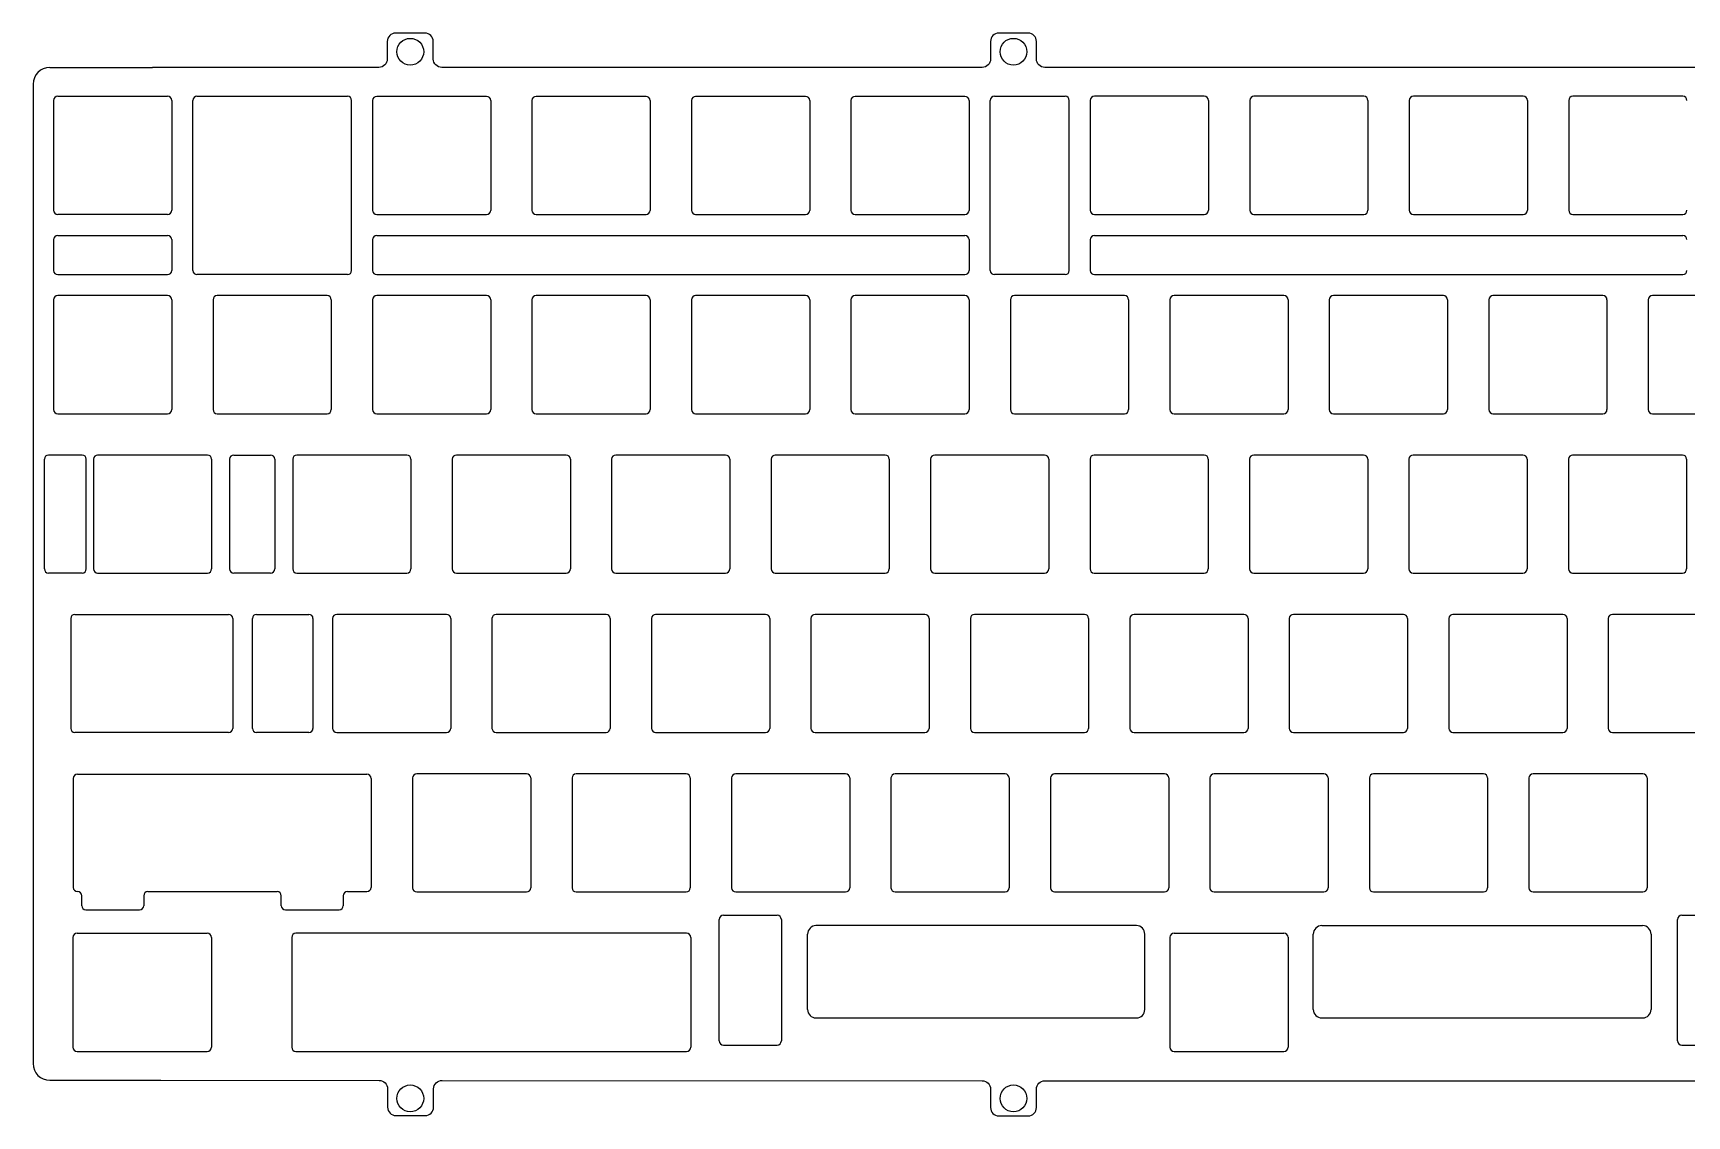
# Model space of a CAD drawing. Header units: millimetres. Extents: x -68 to 279, y 84 to 213.
# Drawn here: x -68.4 to 128.8, y 84 to 213.2 of the extents above; entities that cross this region are included whole.
import ezdxf

# ---------------------------------------------------------------- set-up
doc = ezdxf.new("R2010")
doc.units = ezdxf.units.MM
doc.header["$MEASUREMENT"] = 0
doc.layers.get('0').update_dxf_attribs({"lineweight": 0})

msp = doc.modelspace()

# ---------------------------------------------------------------- linework, layer by layer
at = {"color": 18, "lineweight": 25, "true_color": 0x000000}
for p, q in [((-68.44, 207.09), (-68.44, 90.23)), ((-65.49, 205.64), (-52.39, 205.64)), ((-48.89, 205.64), (-30.95, 205.64)), ((-14.35, 205.63), (-27.45, 205.63)), ((4.67, 205.63), (-8.43, 205.63)), ((23.69, 205.63), (10.59, 205.63)), ((42.71, 205.63), (29.61, 205.63)), ((46.22, 205.64), (54.66, 205.64)), ((71.26, 205.64), (58.16, 205.64)), ((90.28, 205.64), (77.18, 205.64)), ((109.3, 205.64), (96.2, 205.64)), ((128.32, 205.64), (115.22, 205.64)), ((-65.99, 205.14), (-65.99, 192.04)), ((-51.89, 205.14), (-51.89, 192.04)), ((-49.39, 184.86), (-49.39, 205.14)), ((-30.45, 184.86), (-30.45, 205.14)), ((-27.95, 205.13), (-27.95, 192.03)), ((-13.85, 205.13), (-13.85, 192.03)), ((-8.93, 205.13), (-8.93, 192.03)), ((5.17, 205.13), (5.17, 192.03)), ((10.09, 205.13), (10.09, 192.03)), ((24.19, 205.13), (24.19, 192.03)), ((29.11, 205.13), (29.11, 192.03)), ((43.21, 205.13), (43.21, 192.03)), ((45.72, 184.86), (45.72, 205.14)), ((55.16, 184.86), (55.16, 205.14)), ((57.66, 205.14), (57.66, 192.04)), ((71.76, 205.14), (71.76, 192.04)), ((76.68, 205.14), (76.68, 192.04)), ((90.78, 205.14), (90.78, 192.04)), ((95.7, 205.14), (95.7, 192.04)), ((109.8, 205.14), (109.8, 192.04)), ((114.72, 205.14), (114.72, 192.04)), ((-52.39, 191.54), (-65.49, 191.54)), ((-27.45, 191.53), (-14.35, 191.53)), ((-8.43, 191.53), (4.67, 191.53)), ((10.59, 191.53), (23.69, 191.53)), ((29.61, 191.53), (42.71, 191.53)), ((58.16, 191.54), (71.26, 191.54)), ((77.18, 191.54), (90.28, 191.54)), ((96.2, 191.54), (109.3, 191.54)), ((115.22, 191.54), (128.32, 191.54)), ((-65.99, 188.54), (-65.99, 184.86)), ((-65.49, 189.04), (-52.39, 189.04)), ((-51.89, 188.54), (-51.89, 184.86)), ((-27.95, 188.54), (-27.95, 184.86)), ((-27.45, 189.04), (42.71, 189.04)), ((43.21, 188.54), (43.21, 184.86)), ((57.66, 188.54), (57.66, 184.86)), ((58.16, 189.04), (128.32, 189.04)), ((-65.49, 184.36), (-52.39, 184.36)), ((-30.95, 184.36), (-48.89, 184.36)), ((-27.45, 184.36), (42.71, 184.36)), ((54.66, 184.36), (46.22, 184.36)), ((58.16, 184.36), (128.32, 184.36)), ((-52.39, 181.86), (-65.49, 181.86)), ((-33.37, 181.86), (-46.47, 181.86)), ((-14.35, 181.86), (-27.45, 181.86)), ((4.67, 181.86), (-8.43, 181.86)), ((23.69, 181.86), (10.59, 181.86)), ((42.71, 181.86), (29.61, 181.86)), ((61.73, 181.86), (48.63, 181.86)), ((80.75, 181.86), (67.65, 181.86)), ((99.77, 181.86), (86.67, 181.86)), ((118.79, 181.86), (105.69, 181.86)), ((137.81, 181.86), (124.71, 181.86)), ((-65.99, 181.36), (-65.99, 168.26)), ((-51.89, 181.36), (-51.89, 168.26)), ((-46.97, 181.36), (-46.97, 168.26)), ((-32.87, 181.36), (-32.87, 168.26)), ((-27.95, 181.36), (-27.95, 168.26)), ((-13.85, 181.36), (-13.85, 168.26)), ((-8.93, 181.36), (-8.93, 168.26)), ((5.17, 181.36), (5.17, 168.26)), ((10.09, 181.36), (10.09, 168.26)), ((24.19, 181.36), (24.19, 168.26)), ((29.11, 181.36), (29.11, 168.26)), ((43.21, 181.36), (43.21, 168.26)), ((48.13, 181.36), (48.13, 168.26)), ((62.23, 181.36), (62.23, 168.26)), ((67.15, 181.36), (67.15, 168.26)), ((81.25, 181.36), (81.25, 168.26)), ((86.17, 181.36), (86.17, 168.26)), ((100.27, 181.36), (100.27, 168.26)), ((105.19, 181.36), (105.19, 168.26)), ((119.29, 181.36), (119.29, 168.26)), ((124.21, 181.36), (124.21, 168.26)), ((-65.49, 167.76), (-52.39, 167.76)), ((-46.47, 167.76), (-33.37, 167.76)), ((-27.45, 167.76), (-14.35, 167.76)), ((-8.43, 167.76), (4.67, 167.76)), ((10.59, 167.76), (23.69, 167.76)), ((29.61, 167.76), (42.71, 167.76)), ((48.63, 167.76), (61.73, 167.76)), ((67.65, 167.76), (80.75, 167.76)), ((86.67, 167.76), (99.77, 167.76)), ((105.69, 167.76), (118.79, 167.76)), ((124.71, 167.76), (137.81, 167.76)), ((-67.09, 149.24), (-67.09, 162.34)), ((-62.59, 162.84), (-66.59, 162.84)), ((-62.09, 149.24), (-62.09, 162.34)), ((-61.24, 162.34), (-61.24, 149.24)), ((-47.64, 162.84), (-60.74, 162.84)), ((-47.14, 162.34), (-47.14, 149.24)), ((-45.01, 162.34), (-45.01, 149.24)), ((-44.51, 162.84), (-40.1, 162.84)), ((-39.6, 162.34), (-39.6, 149.24)), ((-37.47, 162.34), (-37.47, 149.24)), ((-23.87, 162.84), (-36.97, 162.84)), ((-23.37, 162.34), (-23.37, 149.24)), ((-18.45, 162.34), (-18.45, 149.24)), ((-4.85, 162.84), (-17.95, 162.84)), ((-4.35, 162.34), (-4.35, 149.24)), ((0.57, 162.34), (0.57, 149.24)), ((14.17, 162.84), (1.07, 162.84)), ((14.67, 162.34), (14.67, 149.24)), ((19.59, 162.34), (19.59, 149.24)), ((33.19, 162.84), (20.09, 162.84)), ((33.69, 162.34), (33.69, 149.24)), ((38.61, 162.34), (38.61, 149.24)), ((52.21, 162.84), (39.11, 162.84)), ((52.71, 162.34), (52.71, 149.24)), ((57.63, 162.34), (57.63, 149.24)), ((71.23, 162.84), (58.13, 162.84)), ((71.73, 162.34), (71.73, 149.24)), ((76.65, 162.34), (76.65, 149.24)), ((90.25, 162.84), (77.15, 162.84)), ((90.75, 162.34), (90.75, 149.24)), ((95.67, 162.34), (95.67, 149.24)), ((109.27, 162.84), (96.17, 162.84)), ((109.77, 162.34), (109.77, 149.24)), ((114.69, 162.34), (114.69, 149.24)), ((128.29, 162.84), (115.19, 162.84)), ((128.79, 162.34), (128.79, 149.24)), ((-62.59, 148.74), (-66.59, 148.74)), ((-60.74, 148.74), (-47.64, 148.74)), ((-40.1, 148.74), (-44.51, 148.74)), ((-36.97, 148.74), (-23.87, 148.74)), ((-17.95, 148.74), (-4.85, 148.74)), ((1.07, 148.74), (14.17, 148.74)), ((20.09, 148.74), (33.19, 148.74)), ((39.11, 148.74), (52.21, 148.74)), ((58.13, 148.74), (71.23, 148.74)), ((77.15, 148.74), (90.25, 148.74)), ((96.17, 148.74), (109.27, 148.74)), ((115.19, 148.74), (128.29, 148.74)), ((-63.95, 143.32), (-63.95, 130.22)), ((-63.45, 143.82), (-45.11, 143.82)), ((-44.61, 143.32), (-44.61, 130.22)), ((-42.28, 130.22), (-42.28, 143.32)), ((-41.78, 143.82), (-35.55, 143.82)), ((-35.05, 143.32), (-35.05, 130.22)), ((-32.72, 143.32), (-32.72, 130.22)), ((-19.12, 143.82), (-32.22, 143.82)), ((-18.62, 143.32), (-18.62, 130.22)), ((-13.7, 143.32), (-13.7, 130.22)), ((-0.1, 143.82), (-13.2, 143.82)), ((0.4, 143.32), (0.4, 130.22)), ((5.32, 143.32), (5.32, 130.22)), ((18.92, 143.82), (5.82, 143.82)), ((19.42, 143.32), (19.42, 130.22)), ((24.34, 143.32), (24.34, 130.22)), ((37.94, 143.82), (24.84, 143.82)), ((38.44, 143.32), (38.44, 130.22)), ((43.36, 143.32), (43.36, 130.22)), ((56.96, 143.82), (43.86, 143.82)), ((57.46, 143.32), (57.46, 130.22)), ((62.38, 143.32), (62.38, 130.22)), ((75.98, 143.82), (62.88, 143.82)), ((76.48, 143.32), (76.48, 130.22)), ((81.4, 143.32), (81.4, 130.22)), ((95, 143.82), (81.9, 143.82)), ((95.5, 143.32), (95.5, 130.22)), ((100.42, 143.32), (100.42, 130.22)), ((114.02, 143.82), (100.92, 143.82)), ((114.52, 143.32), (114.52, 130.22)), ((119.44, 143.32), (119.44, 130.22)), ((133.04, 143.82), (119.94, 143.82)), ((-45.11, 129.72), (-63.45, 129.72)), ((-35.55, 129.72), (-41.78, 129.72)), ((-32.22, 129.72), (-19.12, 129.72)), ((-13.2, 129.72), (-0.1, 129.72)), ((5.82, 129.72), (18.92, 129.72)), ((24.84, 129.72), (37.94, 129.72)), ((43.86, 129.72), (56.96, 129.72)), ((62.88, 129.72), (75.98, 129.72)), ((81.9, 129.72), (95, 129.72)), ((100.92, 129.72), (114.02, 129.72)), ((119.94, 129.72), (133.04, 129.72)), ((-63.15, 124.75), (-28.62, 124.75)), ((-23.17, 124.3), (-23.17, 111.2)), ((-9.57, 124.8), (-22.67, 124.8)), ((-9.07, 124.3), (-9.07, 111.2)), ((-4.15, 124.3), (-4.15, 111.2)), ((9.45, 124.8), (-3.65, 124.8)), ((9.95, 124.3), (9.95, 111.2)), ((14.87, 124.3), (14.87, 111.2)), ((28.47, 124.8), (15.37, 124.8)), ((28.97, 124.3), (28.97, 111.2)), ((33.89, 124.3), (33.89, 111.2)), ((47.49, 124.8), (34.39, 124.8)), ((47.99, 124.3), (47.99, 111.2)), ((52.91, 124.3), (52.91, 111.2)), ((66.51, 124.8), (53.41, 124.8)), ((67.01, 124.3), (67.01, 111.2)), ((71.93, 124.3), (71.93, 111.2)), ((85.53, 124.8), (72.43, 124.8)), ((86.03, 124.3), (86.03, 111.2)), ((90.95, 124.3), (90.95, 111.2)), ((104.55, 124.8), (91.45, 124.8)), ((105.05, 124.3), (105.05, 111.2)), ((109.98, 124.3), (109.98, 111.2)), ((123.58, 124.8), (110.48, 124.8)), ((124.08, 124.3), (124.08, 111.2)), ((-63.65, 124.25), (-63.65, 111.25)), ((-28.12, 124.25), (-28.12, 111.25)), ((-63.15, 110.75), (-63.14, 110.75)), ((-54.74, 110.75), (-39.34, 110.75)), ((-30.94, 110.75), (-28.62, 110.75)), ((-22.67, 110.7), (-9.57, 110.7)), ((-3.65, 110.7), (9.45, 110.7)), ((15.37, 110.7), (28.47, 110.7)), ((34.39, 110.7), (47.49, 110.7)), ((53.41, 110.7), (66.51, 110.7)), ((72.43, 110.7), (85.53, 110.7)), ((91.45, 110.7), (104.55, 110.7)), ((110.48, 110.7), (123.58, 110.7)), ((-62.64, 109.06), (-62.64, 110.25)), ((-62.14, 108.56), (-55.74, 108.56)), ((-55.24, 110.25), (-55.24, 109.06)), ((-38.84, 109.06), (-38.84, 110.25)), ((-38.34, 108.56), (-31.94, 108.56)), ((-31.44, 110.25), (-31.44, 109.06)), ((13.41, 92.93), (13.41, 107.43)), ((13.91, 107.93), (20.31, 107.93)), ((20.81, 107.43), (20.81, 92.93)), ((63.16, 106.68), (24.94, 106.68)), ((85.26, 106.68), (123.54, 106.68)), ((127.71, 92.93), (127.71, 107.43)), ((128.21, 107.93), (134.61, 107.93)), ((-63.68, 105.28), (-63.68, 92.18)), ((-63.18, 105.78), (-47.66, 105.78)), ((-47.16, 105.28), (-47.16, 92.18)), ((-37.59, 105.28), (-37.59, 92.18)), ((9.5, 105.78), (-37.09, 105.78)), ((10, 105.28), (10, 92.18)), ((23.94, 96.68), (23.94, 105.68)), ((64.16, 96.68), (64.16, 105.68)), ((67.16, 105.29), (67.16, 92.17)), ((67.66, 105.79), (80.76, 105.79)), ((81.26, 105.29), (81.26, 92.17)), ((84.26, 96.68), (84.26, 105.68)), ((124.54, 105.68), (124.54, 96.68)), ((24.94, 95.68), (63.16, 95.68)), ((85.26, 95.68), (123.54, 95.68)), ((-63.18, 91.68), (-47.66, 91.68)), ((-37.09, 91.68), (9.5, 91.68)), ((13.91, 92.43), (20.31, 92.43)), ((67.66, 91.67), (80.76, 91.67)), ((128.21, 92.43), (134.61, 92.43))]:
    msp.add_line(p, q, dxfattribs=at)
for points in [[(-23.45, 209.36), (-23.45, 209.36)], [(-66.44, 209.09), (-62.41, 209.09), (-54.21, 209.09)]]:
    msp.add_lwpolyline(points, dxfattribs=at)
for centre in [(-23.45, 210.96), (48.5, 210.96), (-23.45, 86.07), (48.5, 86.07)]:
    msp.add_circle(centre, 1.6, dxfattribs=at)
for points, knots in [([(213.92, 209.09), (213.92, 209.09), (151.53, 209.09), (151.53, 209.09), (150.98, 209.09), (150.22, 209.09), (149.85, 209.09), (149.48, 209.09), (149.17, 209.54), (149.17, 210.09), (149.17, 210.09), (149.17, 212.19), (149.17, 212.19), (149.17, 212.74), (148.72, 213.19), (148.17, 213.19), (148.17, 213.19), (144.68, 213.19), (144.68, 213.19), (144.13, 213.19), (143.68, 212.74), (143.68, 212.19), (143.68, 212.19), (143.68, 210.09), (143.68, 210.09), (143.68, 209.54), (143.23, 209.09), (142.68, 209.09), (142.68, 209.09), (52.24, 209.09), (52.24, 209.09), (51.69, 209.09), (51.24, 209.54), (51.24, 210.09), (51.24, 210.09), (51.24, 212.19), (51.24, 212.19), (51.24, 212.74), (50.79, 213.19), (50.24, 213.19), (50.24, 213.19), (46.76, 213.19), (46.76, 213.19), (46.21, 213.19), (45.76, 212.74), (45.76, 212.19), (45.76, 212.19), (45.76, 210.09), (45.76, 210.09), (45.76, 209.54), (45.31, 209.09), (44.76, 209.09), (44.76, 209.09), (-19.7, 209.09), (-19.7, 209.09), (-20.25, 209.09), (-20.7, 209.54), (-20.7, 210.09), (-20.7, 210.09), (-20.7, 212.19), (-20.7, 212.19), (-20.7, 212.74), (-21.15, 213.19), (-21.7, 213.19), (-21.7, 213.19), (-25.19, 213.19), (-25.19, 213.19), (-25.74, 213.19), (-26.19, 212.74), (-26.19, 212.19), (-26.19, 212.19), (-26.19, 210.09), (-26.19, 210.09), (-26.19, 209.54), (-26.64, 209.09), (-27.19, 209.09), (-27.19, 209.09), (-54.21, 209.09), (-54.21, 209.09)], [0, 0, 0, 0, 1, 1, 1, 2, 2, 2, 3, 3, 3, 4, 4, 4, 5, 5, 5, 6, 6, 6, 7, 7, 7, 8, 8, 8, 9, 9, 9, 10, 10, 10, 11, 11, 11, 12, 12, 12, 13, 13, 13, 14, 14, 14, 15, 15, 15, 16, 16, 16, 17, 17, 17, 18, 18, 18, 19, 19, 19, 20, 20, 20, 21, 21, 21, 22, 22, 22, 23, 23, 23, 24, 24, 24, 25, 25, 25, 26, 26, 26, 26]), ([(-32.87, 181.36), (-32.87, 181.64), (-33.09, 181.86), (-33.37, 181.86), (-33.37, 181.86), (-33.37, 181.86), (-33.37, 181.86)], [0, 0, 0, 0, 1, 1, 1, 2, 2, 2, 2]), ([(-66.44, 88.23), (-66.44, 88.23), (-63.41, 88.23), (-63.41, 88.23), (-62.86, 88.23), (-61.96, 88.23), (-61.41, 88.23), (-61.41, 88.23), (-55.21, 88.23), (-55.21, 88.23), (-54.66, 88.23), (-53.76, 88.23), (-53.21, 88.23), (-53.21, 88.23), (-27.15, 88.22), (-27.15, 88.22), (-26.6, 88.22), (-26.15, 87.77), (-26.15, 87.22), (-26.15, 87.22), (-26.15, 85.02), (-26.15, 85.02), (-26.15, 84.47), (-25.7, 84.02), (-25.15, 84.02), (-25.15, 84.02), (-21.66, 84.02), (-21.66, 84.02), (-21.11, 84.02), (-20.66, 84.47), (-20.66, 85.02), (-20.66, 85.02), (-20.66, 87.22), (-20.66, 87.22), (-20.66, 87.77), (-20.21, 88.22), (-19.66, 88.22), (-19.66, 88.22), (44.76, 88.18), (44.76, 88.18), (45.31, 88.17), (45.76, 87.72), (45.76, 87.17), (45.76, 87.17), (45.76, 84.97), (45.76, 84.97), (45.76, 84.42), (46.21, 83.97), (46.76, 83.97), (46.76, 83.97), (50.24, 83.97), (50.24, 83.97), (50.79, 83.97), (51.24, 84.42), (51.24, 84.97), (51.24, 84.97), (51.24, 87.17), (51.24, 87.17), (51.24, 87.72), (51.69, 88.17), (52.24, 88.17), (52.24, 88.17), (142.68, 88.17), (142.68, 88.17), (143.23, 88.17), (143.68, 87.72), (143.68, 87.17), (143.68, 87.17), (143.68, 84.97), (143.68, 84.97), (143.68, 84.42), (144.13, 83.97), (144.68, 83.97), (144.68, 83.97), (148.17, 83.97), (148.17, 83.97), (148.72, 83.97), (149.17, 84.42), (149.17, 84.97), (149.17, 84.97), (149.17, 87.17), (149.17, 87.17), (149.17, 87.72), (149.62, 88.17), (150.17, 88.17), (150.17, 88.17), (250.31, 88.17), (250.31, 88.17), (250.86, 88.17), (251.31, 87.72), (251.31, 87.17), (251.31, 87.17), (251.31, 84.97), (251.31, 84.97), (251.31, 84.42), (251.76, 83.97), (252.31, 83.97), (252.31, 83.97), (255.8, 83.97), (255.8, 83.97), (256.35, 83.97), (256.8, 84.42), (256.8, 84.97), (256.8, 84.97), (256.8, 87.17), (256.8, 87.17), (256.8, 87.72), (257.25, 88.18), (257.8, 88.18), (257.8, 88.18), (272.66, 88.23), (272.66, 88.23)], [0, 0, 0, 0, 1, 1, 1, 2, 2, 2, 3, 3, 3, 4, 4, 4, 5, 5, 5, 6, 6, 6, 7, 7, 7, 8, 8, 8, 9, 9, 9, 10, 10, 10, 11, 11, 11, 12, 12, 12, 13, 13, 13, 14, 14, 14, 15, 15, 15, 16, 16, 16, 17, 17, 17, 18, 18, 18, 19, 19, 19, 20, 20, 20, 21, 21, 21, 22, 22, 22, 23, 23, 23, 24, 24, 24, 25, 25, 25, 26, 26, 26, 27, 27, 27, 28, 28, 28, 29, 29, 29, 30, 30, 30, 31, 31, 31, 32, 32, 32, 33, 33, 33, 34, 34, 34, 35, 35, 35, 36, 36, 36, 37, 37, 37, 37])]:
    msp.add_open_spline(points, degree=3, knots=knots, dxfattribs=at)
for points in [[(-66.44, 209.09), (-67.54, 209.09), (-68.44, 208.19), (-68.44, 207.09)], [(-65.49, 205.64), (-65.76, 205.64), (-65.99, 205.42), (-65.99, 205.14)], [(-51.89, 205.14), (-51.89, 205.42), (-52.11, 205.64), (-52.39, 205.64)], [(-48.89, 205.64), (-49.16, 205.64), (-49.39, 205.41), (-49.39, 205.14)], [(-30.45, 205.14), (-30.45, 205.41), (-30.67, 205.64), (-30.95, 205.64)], [(-27.45, 205.63), (-27.72, 205.63), (-27.95, 205.41), (-27.95, 205.13)], [(-13.85, 205.13), (-13.85, 205.41), (-14.07, 205.63), (-14.35, 205.63)], [(-8.43, 205.63), (-8.7, 205.63), (-8.93, 205.41), (-8.93, 205.13)], [(5.17, 205.13), (5.17, 205.41), (4.95, 205.63), (4.67, 205.63)], [(10.59, 205.63), (10.32, 205.63), (10.09, 205.41), (10.09, 205.13)], [(24.19, 205.13), (24.19, 205.41), (23.97, 205.63), (23.69, 205.63)], [(29.61, 205.63), (29.34, 205.63), (29.11, 205.41), (29.11, 205.13)], [(43.21, 205.13), (43.21, 205.41), (42.99, 205.63), (42.71, 205.63)], [(46.22, 205.64), (45.94, 205.64), (45.72, 205.41), (45.72, 205.14)], [(55.16, 205.14), (55.16, 205.41), (54.93, 205.64), (54.66, 205.64)], [(58.16, 205.64), (57.89, 205.64), (57.66, 205.42), (57.66, 205.14)], [(71.76, 205.14), (71.76, 205.42), (71.54, 205.64), (71.26, 205.64)], [(77.18, 205.64), (76.91, 205.64), (76.68, 205.42), (76.68, 205.14)], [(90.78, 205.14), (90.78, 205.42), (90.56, 205.64), (90.28, 205.64)], [(96.2, 205.64), (95.93, 205.64), (95.7, 205.42), (95.7, 205.14)], [(109.8, 205.14), (109.8, 205.42), (109.58, 205.64), (109.3, 205.64)], [(115.22, 205.64), (114.95, 205.64), (114.72, 205.42), (114.72, 205.14)], [(128.82, 205.14), (128.82, 205.42), (128.6, 205.64), (128.32, 205.64)], [(-65.99, 192.04), (-65.99, 191.76), (-65.76, 191.54), (-65.49, 191.54)], [(-52.39, 191.54), (-52.11, 191.54), (-51.89, 191.76), (-51.89, 192.04)], [(-27.95, 192.03), (-27.95, 191.76), (-27.72, 191.53), (-27.45, 191.53)], [(-14.35, 191.53), (-14.07, 191.53), (-13.85, 191.76), (-13.85, 192.03)], [(-8.93, 192.03), (-8.93, 191.76), (-8.7, 191.53), (-8.43, 191.53)], [(4.67, 191.53), (4.95, 191.53), (5.17, 191.76), (5.17, 192.03)], [(10.09, 192.03), (10.09, 191.76), (10.32, 191.53), (10.59, 191.53)], [(23.69, 191.53), (23.97, 191.53), (24.19, 191.76), (24.19, 192.03)], [(29.11, 192.03), (29.11, 191.76), (29.34, 191.53), (29.61, 191.53)], [(42.71, 191.53), (42.99, 191.53), (43.21, 191.76), (43.21, 192.03)], [(57.66, 192.04), (57.66, 191.76), (57.89, 191.54), (58.16, 191.54)], [(71.26, 191.54), (71.54, 191.54), (71.76, 191.76), (71.76, 192.04)], [(76.68, 192.04), (76.68, 191.76), (76.91, 191.54), (77.18, 191.54)], [(90.28, 191.54), (90.56, 191.54), (90.78, 191.76), (90.78, 192.04)], [(95.7, 192.04), (95.7, 191.76), (95.93, 191.54), (96.2, 191.54)], [(109.3, 191.54), (109.58, 191.54), (109.8, 191.76), (109.8, 192.04)], [(114.72, 192.04), (114.72, 191.76), (114.95, 191.54), (115.22, 191.54)], [(128.32, 191.54), (128.6, 191.54), (128.82, 191.76), (128.82, 192.04)], [(-65.49, 189.04), (-65.76, 189.04), (-65.99, 188.81), (-65.99, 188.54)], [(-51.89, 188.54), (-51.89, 188.81), (-52.11, 189.04), (-52.39, 189.04)], [(-27.45, 189.04), (-27.72, 189.04), (-27.95, 188.81), (-27.95, 188.54)], [(43.21, 188.54), (43.21, 188.81), (42.99, 189.04), (42.71, 189.04)], [(58.16, 189.04), (57.89, 189.04), (57.66, 188.81), (57.66, 188.54)], [(128.82, 188.54), (128.82, 188.81), (128.6, 189.04), (128.32, 189.04)], [(-65.99, 184.86), (-65.99, 184.59), (-65.76, 184.36), (-65.49, 184.36)], [(-52.39, 184.36), (-52.11, 184.36), (-51.89, 184.59), (-51.89, 184.86)], [(-49.39, 184.86), (-49.39, 184.59), (-49.16, 184.36), (-48.89, 184.36)], [(-30.95, 184.36), (-30.67, 184.36), (-30.45, 184.59), (-30.45, 184.86)], [(-27.95, 184.86), (-27.95, 184.59), (-27.72, 184.36), (-27.45, 184.36)], [(42.71, 184.36), (42.99, 184.36), (43.21, 184.59), (43.21, 184.86)], [(45.72, 184.86), (45.72, 184.59), (45.94, 184.36), (46.22, 184.36)], [(54.66, 184.36), (54.93, 184.36), (55.16, 184.59), (55.16, 184.86)], [(57.66, 184.86), (57.66, 184.59), (57.89, 184.36), (58.16, 184.36)], [(128.32, 184.36), (128.6, 184.36), (128.82, 184.59), (128.82, 184.86)], [(-65.49, 181.86), (-65.76, 181.86), (-65.99, 181.64), (-65.99, 181.36)], [(-51.89, 181.36), (-51.89, 181.64), (-52.11, 181.86), (-52.39, 181.86)], [(-46.47, 181.86), (-46.74, 181.86), (-46.97, 181.64), (-46.97, 181.36)], [(-27.45, 181.86), (-27.72, 181.86), (-27.95, 181.64), (-27.95, 181.36)], [(-13.85, 181.36), (-13.85, 181.64), (-14.07, 181.86), (-14.35, 181.86)], [(-8.43, 181.86), (-8.7, 181.86), (-8.93, 181.64), (-8.93, 181.36)], [(5.17, 181.36), (5.17, 181.64), (4.95, 181.86), (4.67, 181.86)], [(10.59, 181.86), (10.32, 181.86), (10.09, 181.64), (10.09, 181.36)], [(24.19, 181.36), (24.19, 181.64), (23.97, 181.86), (23.69, 181.86)], [(29.61, 181.86), (29.34, 181.86), (29.11, 181.64), (29.11, 181.36)], [(43.21, 181.36), (43.21, 181.64), (42.99, 181.86), (42.71, 181.86)], [(48.63, 181.86), (48.36, 181.86), (48.13, 181.64), (48.13, 181.36)], [(62.23, 181.36), (62.23, 181.64), (62.01, 181.86), (61.73, 181.86)], [(67.65, 181.86), (67.38, 181.86), (67.15, 181.64), (67.15, 181.36)], [(81.25, 181.36), (81.25, 181.64), (81.03, 181.86), (80.75, 181.86)], [(86.67, 181.86), (86.4, 181.86), (86.17, 181.64), (86.17, 181.36)], [(100.27, 181.36), (100.27, 181.64), (100.05, 181.86), (99.77, 181.86)], [(105.69, 181.86), (105.42, 181.86), (105.19, 181.64), (105.19, 181.36)], [(119.29, 181.36), (119.29, 181.64), (119.07, 181.86), (118.79, 181.86)], [(124.71, 181.86), (124.44, 181.86), (124.21, 181.64), (124.21, 181.36)], [(-65.99, 168.26), (-65.99, 167.99), (-65.76, 167.76), (-65.49, 167.76)], [(-52.39, 167.76), (-52.11, 167.76), (-51.89, 167.99), (-51.89, 168.26)], [(-46.97, 168.26), (-46.97, 167.99), (-46.74, 167.76), (-46.47, 167.76)], [(-33.37, 167.76), (-33.09, 167.76), (-32.87, 167.99), (-32.87, 168.26)], [(-27.95, 168.26), (-27.95, 167.99), (-27.72, 167.76), (-27.45, 167.76)], [(-14.35, 167.76), (-14.07, 167.76), (-13.85, 167.99), (-13.85, 168.26)], [(-8.93, 168.26), (-8.93, 167.99), (-8.7, 167.76), (-8.43, 167.76)], [(4.67, 167.76), (4.95, 167.76), (5.17, 167.99), (5.17, 168.26)], [(10.09, 168.26), (10.09, 167.99), (10.32, 167.76), (10.59, 167.76)], [(23.69, 167.76), (23.97, 167.76), (24.19, 167.99), (24.19, 168.26)], [(29.11, 168.26), (29.11, 167.99), (29.34, 167.76), (29.61, 167.76)], [(42.71, 167.76), (42.99, 167.76), (43.21, 167.99), (43.21, 168.26)], [(48.13, 168.26), (48.13, 167.99), (48.36, 167.76), (48.63, 167.76)], [(61.73, 167.76), (62.01, 167.76), (62.23, 167.99), (62.23, 168.26)], [(67.15, 168.26), (67.15, 167.99), (67.38, 167.76), (67.65, 167.76)], [(80.75, 167.76), (81.03, 167.76), (81.25, 167.99), (81.25, 168.26)], [(86.17, 168.26), (86.17, 167.99), (86.4, 167.76), (86.67, 167.76)], [(99.77, 167.76), (100.05, 167.76), (100.27, 167.99), (100.27, 168.26)], [(105.19, 168.26), (105.19, 167.99), (105.42, 167.76), (105.69, 167.76)], [(118.79, 167.76), (119.07, 167.76), (119.29, 167.99), (119.29, 168.26)], [(124.21, 168.26), (124.21, 167.99), (124.44, 167.76), (124.71, 167.76)], [(-66.59, 162.84), (-66.86, 162.84), (-67.09, 162.62), (-67.09, 162.34)], [(-62.09, 162.34), (-62.09, 162.62), (-62.31, 162.84), (-62.59, 162.84)], [(-60.74, 162.84), (-61.01, 162.84), (-61.24, 162.62), (-61.24, 162.34)], [(-47.14, 162.34), (-47.14, 162.62), (-47.36, 162.84), (-47.64, 162.84)], [(-44.51, 162.84), (-44.78, 162.84), (-45.01, 162.62), (-45.01, 162.34)], [(-39.6, 162.34), (-39.6, 162.62), (-39.82, 162.84), (-40.1, 162.84)], [(-36.97, 162.84), (-37.24, 162.84), (-37.47, 162.62), (-37.47, 162.34)], [(-23.37, 162.34), (-23.37, 162.62), (-23.59, 162.84), (-23.87, 162.84)], [(-17.95, 162.84), (-18.22, 162.84), (-18.45, 162.62), (-18.45, 162.34)], [(-4.35, 162.34), (-4.35, 162.62), (-4.57, 162.84), (-4.85, 162.84)], [(1.07, 162.84), (0.8, 162.84), (0.57, 162.62), (0.57, 162.34)], [(14.67, 162.34), (14.67, 162.62), (14.45, 162.84), (14.17, 162.84)], [(20.09, 162.84), (19.82, 162.84), (19.59, 162.62), (19.59, 162.34)], [(33.69, 162.34), (33.69, 162.62), (33.47, 162.84), (33.19, 162.84)], [(39.11, 162.84), (38.84, 162.84), (38.61, 162.62), (38.61, 162.34)], [(52.71, 162.34), (52.71, 162.62), (52.49, 162.84), (52.21, 162.84)], [(58.13, 162.84), (57.86, 162.84), (57.63, 162.62), (57.63, 162.34)], [(71.73, 162.34), (71.73, 162.62), (71.51, 162.84), (71.23, 162.84)], [(77.15, 162.84), (76.88, 162.84), (76.65, 162.62), (76.65, 162.34)], [(90.75, 162.34), (90.75, 162.62), (90.53, 162.84), (90.25, 162.84)], [(96.17, 162.84), (95.9, 162.84), (95.67, 162.62), (95.67, 162.34)], [(109.77, 162.34), (109.77, 162.62), (109.55, 162.84), (109.27, 162.84)], [(115.19, 162.84), (114.92, 162.84), (114.69, 162.62), (114.69, 162.34)], [(128.79, 162.34), (128.79, 162.62), (128.57, 162.84), (128.29, 162.84)], [(-67.09, 149.24), (-67.09, 148.97), (-66.86, 148.74), (-66.59, 148.74)], [(-62.59, 148.74), (-62.31, 148.74), (-62.09, 148.97), (-62.09, 149.24)], [(-61.24, 149.24), (-61.24, 148.97), (-61.01, 148.74), (-60.74, 148.74)], [(-47.64, 148.74), (-47.36, 148.74), (-47.14, 148.97), (-47.14, 149.24)], [(-45.01, 149.24), (-45.01, 148.97), (-44.78, 148.74), (-44.51, 148.74)], [(-40.1, 148.74), (-39.82, 148.74), (-39.6, 148.97), (-39.6, 149.24)], [(-37.47, 149.24), (-37.47, 148.97), (-37.24, 148.74), (-36.97, 148.74)], [(-23.87, 148.74), (-23.59, 148.74), (-23.37, 148.97), (-23.37, 149.24)], [(-18.45, 149.24), (-18.45, 148.97), (-18.22, 148.74), (-17.95, 148.74)], [(-4.85, 148.74), (-4.57, 148.74), (-4.35, 148.97), (-4.35, 149.24)], [(0.57, 149.24), (0.57, 148.97), (0.8, 148.74), (1.07, 148.74)], [(14.17, 148.74), (14.45, 148.74), (14.67, 148.97), (14.67, 149.24)], [(19.59, 149.24), (19.59, 148.97), (19.82, 148.74), (20.09, 148.74)], [(33.19, 148.74), (33.47, 148.74), (33.69, 148.97), (33.69, 149.24)], [(38.61, 149.24), (38.61, 148.97), (38.84, 148.74), (39.11, 148.74)], [(52.21, 148.74), (52.49, 148.74), (52.71, 148.97), (52.71, 149.24)], [(57.63, 149.24), (57.63, 148.97), (57.86, 148.74), (58.13, 148.74)], [(71.23, 148.74), (71.51, 148.74), (71.73, 148.97), (71.73, 149.24)], [(76.65, 149.24), (76.65, 148.97), (76.88, 148.74), (77.15, 148.74)], [(90.25, 148.74), (90.53, 148.74), (90.75, 148.97), (90.75, 149.24)], [(95.67, 149.24), (95.67, 148.97), (95.9, 148.74), (96.17, 148.74)], [(109.27, 148.74), (109.55, 148.74), (109.77, 148.97), (109.77, 149.24)], [(114.69, 149.24), (114.69, 148.97), (114.92, 148.74), (115.19, 148.74)], [(128.29, 148.74), (128.57, 148.74), (128.79, 148.97), (128.79, 149.24)], [(-63.45, 143.82), (-63.72, 143.82), (-63.95, 143.6), (-63.95, 143.32)], [(-44.61, 143.32), (-44.61, 143.6), (-44.83, 143.82), (-45.11, 143.82)], [(-41.78, 143.82), (-42.05, 143.82), (-42.28, 143.6), (-42.28, 143.32)], [(-35.05, 143.32), (-35.05, 143.6), (-35.27, 143.82), (-35.55, 143.82)], [(-32.22, 143.82), (-32.49, 143.82), (-32.72, 143.6), (-32.72, 143.32)], [(-18.62, 143.32), (-18.62, 143.6), (-18.84, 143.82), (-19.12, 143.82)], [(-13.2, 143.82), (-13.47, 143.82), (-13.7, 143.6), (-13.7, 143.32)], [(0.4, 143.32), (0.4, 143.6), (0.18, 143.82), (-0.1, 143.82)], [(5.82, 143.82), (5.55, 143.82), (5.32, 143.6), (5.32, 143.32)], [(19.42, 143.32), (19.42, 143.6), (19.2, 143.82), (18.92, 143.82)], [(24.84, 143.82), (24.57, 143.82), (24.34, 143.6), (24.34, 143.32)], [(38.44, 143.32), (38.44, 143.6), (38.22, 143.82), (37.94, 143.82)], [(43.86, 143.82), (43.59, 143.82), (43.36, 143.6), (43.36, 143.32)], [(57.46, 143.32), (57.46, 143.6), (57.24, 143.82), (56.96, 143.82)], [(62.88, 143.82), (62.61, 143.82), (62.38, 143.6), (62.38, 143.32)], [(76.48, 143.32), (76.48, 143.6), (76.26, 143.82), (75.98, 143.82)], [(81.9, 143.82), (81.63, 143.82), (81.4, 143.6), (81.4, 143.32)], [(95.5, 143.32), (95.5, 143.6), (95.28, 143.82), (95, 143.82)], [(100.92, 143.82), (100.65, 143.82), (100.42, 143.6), (100.42, 143.32)], [(114.52, 143.32), (114.52, 143.6), (114.3, 143.82), (114.02, 143.82)], [(119.94, 143.82), (119.67, 143.82), (119.44, 143.6), (119.44, 143.32)], [(-63.95, 130.22), (-63.95, 129.95), (-63.72, 129.72), (-63.45, 129.72)], [(-45.11, 129.72), (-44.83, 129.72), (-44.61, 129.95), (-44.61, 130.22)], [(-42.28, 130.22), (-42.28, 129.95), (-42.05, 129.72), (-41.78, 129.72)], [(-35.55, 129.72), (-35.27, 129.72), (-35.05, 129.95), (-35.05, 130.22)], [(-32.72, 130.22), (-32.72, 129.95), (-32.49, 129.72), (-32.22, 129.72)], [(-19.12, 129.72), (-18.84, 129.72), (-18.62, 129.95), (-18.62, 130.22)], [(-13.7, 130.22), (-13.7, 129.95), (-13.47, 129.72), (-13.2, 129.72)], [(-0.1, 129.72), (0.18, 129.72), (0.4, 129.95), (0.4, 130.22)], [(5.32, 130.22), (5.32, 129.95), (5.55, 129.72), (5.82, 129.72)], [(18.92, 129.72), (19.2, 129.72), (19.42, 129.95), (19.42, 130.22)], [(24.34, 130.22), (24.34, 129.95), (24.57, 129.72), (24.84, 129.72)], [(37.94, 129.72), (38.22, 129.72), (38.44, 129.95), (38.44, 130.22)], [(43.36, 130.22), (43.36, 129.95), (43.59, 129.72), (43.86, 129.72)], [(56.96, 129.72), (57.24, 129.72), (57.46, 129.95), (57.46, 130.22)], [(62.38, 130.22), (62.38, 129.95), (62.61, 129.72), (62.88, 129.72)], [(75.98, 129.72), (76.26, 129.72), (76.48, 129.95), (76.48, 130.22)], [(81.4, 130.22), (81.4, 129.95), (81.63, 129.72), (81.9, 129.72)], [(95, 129.72), (95.28, 129.72), (95.5, 129.95), (95.5, 130.22)], [(100.42, 130.22), (100.42, 129.95), (100.65, 129.72), (100.92, 129.72)], [(114.02, 129.72), (114.3, 129.72), (114.52, 129.95), (114.52, 130.22)], [(119.44, 130.22), (119.44, 129.95), (119.67, 129.72), (119.94, 129.72)], [(-63.15, 124.75), (-63.42, 124.75), (-63.65, 124.53), (-63.65, 124.25)], [(-28.12, 124.25), (-28.12, 124.53), (-28.34, 124.75), (-28.62, 124.75)], [(-22.67, 124.8), (-22.94, 124.8), (-23.17, 124.58), (-23.17, 124.3)], [(-9.07, 124.3), (-9.07, 124.58), (-9.29, 124.8), (-9.57, 124.8)], [(-3.65, 124.8), (-3.92, 124.8), (-4.15, 124.58), (-4.15, 124.3)], [(9.95, 124.3), (9.95, 124.58), (9.73, 124.8), (9.45, 124.8)], [(15.37, 124.8), (15.1, 124.8), (14.87, 124.58), (14.87, 124.3)], [(28.97, 124.3), (28.97, 124.58), (28.75, 124.8), (28.47, 124.8)], [(34.39, 124.8), (34.12, 124.8), (33.89, 124.58), (33.89, 124.3)], [(47.99, 124.3), (47.99, 124.58), (47.77, 124.8), (47.49, 124.8)], [(53.41, 124.8), (53.14, 124.8), (52.91, 124.58), (52.91, 124.3)], [(67.01, 124.3), (67.01, 124.58), (66.79, 124.8), (66.51, 124.8)], [(72.43, 124.8), (72.16, 124.8), (71.93, 124.58), (71.93, 124.3)], [(86.03, 124.3), (86.03, 124.58), (85.81, 124.8), (85.53, 124.8)], [(91.45, 124.8), (91.18, 124.8), (90.95, 124.58), (90.95, 124.3)], [(105.05, 124.3), (105.05, 124.58), (104.83, 124.8), (104.55, 124.8)], [(110.48, 124.8), (110.21, 124.8), (109.98, 124.58), (109.98, 124.3)], [(124.08, 124.3), (124.08, 124.58), (123.86, 124.8), (123.58, 124.8)], [(-63.65, 111.25), (-63.65, 110.97), (-63.42, 110.75), (-63.15, 110.75)], [(-62.64, 110.25), (-62.64, 110.53), (-62.86, 110.75), (-63.14, 110.75)], [(-54.74, 110.75), (-55.01, 110.75), (-55.24, 110.53), (-55.24, 110.25)], [(-38.84, 110.25), (-38.84, 110.53), (-39.06, 110.75), (-39.34, 110.75)], [(-30.94, 110.75), (-31.21, 110.75), (-31.44, 110.53), (-31.44, 110.25)], [(-28.62, 110.75), (-28.34, 110.75), (-28.12, 110.97), (-28.12, 111.25)], [(-23.17, 111.2), (-23.17, 110.93), (-22.94, 110.7), (-22.67, 110.7)], [(-9.57, 110.7), (-9.29, 110.7), (-9.07, 110.93), (-9.07, 111.2)], [(-4.15, 111.2), (-4.15, 110.93), (-3.92, 110.7), (-3.65, 110.7)], [(9.45, 110.7), (9.73, 110.7), (9.95, 110.93), (9.95, 111.2)], [(14.87, 111.2), (14.87, 110.93), (15.1, 110.7), (15.37, 110.7)], [(28.47, 110.7), (28.75, 110.7), (28.97, 110.93), (28.97, 111.2)], [(33.89, 111.2), (33.89, 110.93), (34.12, 110.7), (34.39, 110.7)], [(47.49, 110.7), (47.77, 110.7), (47.99, 110.93), (47.99, 111.2)], [(52.91, 111.2), (52.91, 110.93), (53.14, 110.7), (53.41, 110.7)], [(66.51, 110.7), (66.79, 110.7), (67.01, 110.93), (67.01, 111.2)], [(71.93, 111.2), (71.93, 110.93), (72.16, 110.7), (72.43, 110.7)], [(85.53, 110.7), (85.81, 110.7), (86.03, 110.93), (86.03, 111.2)], [(90.95, 111.2), (90.95, 110.93), (91.18, 110.7), (91.45, 110.7)], [(104.55, 110.7), (104.83, 110.7), (105.05, 110.93), (105.05, 111.2)], [(109.98, 111.2), (109.98, 110.93), (110.21, 110.7), (110.48, 110.7)], [(123.58, 110.7), (123.86, 110.7), (124.08, 110.93), (124.08, 111.2)], [(-62.64, 109.06), (-62.64, 108.79), (-62.41, 108.56), (-62.14, 108.56)], [(-55.74, 108.56), (-55.46, 108.56), (-55.24, 108.79), (-55.24, 109.06)], [(-38.84, 109.06), (-38.84, 108.79), (-38.61, 108.56), (-38.34, 108.56)], [(-31.94, 108.56), (-31.66, 108.56), (-31.44, 108.79), (-31.44, 109.06)], [(13.91, 107.93), (13.63, 107.93), (13.41, 107.7), (13.41, 107.43)], [(20.81, 107.43), (20.81, 107.7), (20.58, 107.93), (20.31, 107.93)], [(24.94, 106.68), (24.39, 106.68), (23.94, 106.23), (23.94, 105.68)], [(64.16, 105.68), (64.16, 106.23), (63.72, 106.68), (63.16, 106.68)], [(85.26, 106.68), (84.71, 106.68), (84.26, 106.23), (84.26, 105.68)], [(124.54, 105.68), (124.54, 106.23), (124.1, 106.68), (123.54, 106.68)], [(128.21, 107.93), (127.93, 107.93), (127.71, 107.7), (127.71, 107.43)], [(-63.18, 105.78), (-63.45, 105.78), (-63.68, 105.56), (-63.68, 105.28)], [(-47.16, 105.28), (-47.16, 105.56), (-47.38, 105.78), (-47.66, 105.78)], [(-37.09, 105.78), (-37.36, 105.78), (-37.59, 105.56), (-37.59, 105.28)], [(10, 105.28), (10, 105.56), (9.77, 105.78), (9.5, 105.78)], [(67.66, 105.79), (67.39, 105.79), (67.16, 105.56), (67.16, 105.29)], [(81.26, 105.29), (81.26, 105.56), (81.04, 105.79), (80.76, 105.79)], [(23.94, 96.68), (23.94, 96.12), (24.39, 95.68), (24.94, 95.68)], [(63.16, 95.68), (63.72, 95.68), (64.16, 96.12), (64.16, 96.68)], [(84.26, 96.68), (84.26, 96.12), (84.71, 95.68), (85.26, 95.68)], [(123.54, 95.68), (124.1, 95.68), (124.54, 96.12), (124.54, 96.68)], [(13.41, 92.93), (13.41, 92.65), (13.63, 92.43), (13.91, 92.43)], [(20.31, 92.43), (20.58, 92.43), (20.81, 92.65), (20.81, 92.93)], [(127.71, 92.93), (127.71, 92.65), (127.93, 92.43), (128.21, 92.43)], [(-63.68, 92.18), (-63.68, 91.91), (-63.45, 91.68), (-63.18, 91.68)], [(-47.66, 91.68), (-47.38, 91.68), (-47.16, 91.9), (-47.16, 92.18)], [(-37.59, 92.18), (-37.59, 91.91), (-37.36, 91.68), (-37.09, 91.68)], [(9.5, 91.68), (9.77, 91.68), (10, 91.9), (10, 92.18)], [(67.16, 92.17), (67.16, 91.9), (67.39, 91.67), (67.66, 91.67)], [(80.76, 91.67), (81.04, 91.67), (81.26, 91.9), (81.26, 92.17)], [(-68.44, 90.23), (-68.44, 89.13), (-67.54, 88.23), (-66.44, 88.23)]]:
    msp.add_open_spline(points, degree=3, dxfattribs=at)

doc.saveas('drawing.dxf')
